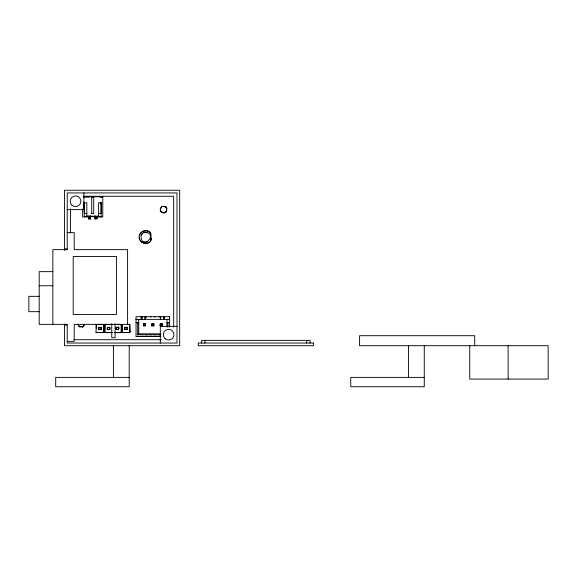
<?xml version="1.0" encoding="UTF-8"?>
<svg xmlns="http://www.w3.org/2000/svg" width="577" height="577" viewBox="0 0 577 577"><rect width="100%" height="100%" fill="white"/><g stroke="black" fill="none" stroke-linecap="round" stroke-linejoin="round"><path stroke-width="0.87" d="M95.061 216.245C93.452 222.412 100.939 216.303 95.061 216.245L95.198 218.928L95.227 216.245L86.831 216.245L84.307 216.916L84.307 202.808L86.831 202.808L86.831 216.916L82.626 216.916L82.626 209.033M90.358 218.647L90.358 216.245L89.969 217.349C90.712 223.883 90.084 210.829 90.221 218.77C87.524 220.27 88.295 216.202 88.512 216.245C88.411 224.489 88.353 210.785 88.425 218.748M96.936 217.587L96.936 218.568L97.066 216.245L96.943 218.928L96.95 216.245L101.105 216.916L101.105 202.808L98.588 202.808L98.588 216.916L102.785 216.916L102.785 196.757L83.456 196.757L84.047 197.089M95.111 218.265L95.082 216.245L95.111 218.842M118.573 329.633L118.22 327.282L118.573 329.633L116.229 329.633L116.229 327.282L118.573 327.282L118.559 329.316M90.358 218.762L90.358 216.245L90.358 217.349M96.121 324.404L103.737 324.397L103.651 332.583L95.998 332.446L96.294 324.332L96.193 328.392M114.441 324.404L121.206 324.397L121.127 332.583L115.148 332.72M67.213 341.375L74.217 341.375L74.217 324.361L129.738 324.397L129.659 332.583L122.007 332.446L122.295 324.332L122.136 330.83M101.242 202.383L101.105 213.555L98.552 213.555M104.733 332.446L105.028 324.332L104.834 332.453L112.392 332.583L104.834 332.453M151.773 324.382L151.773 325.817L153.922 325.817L153.532 325.522L153.857 323.733L151.838 323.733L151.838 325.753L151.838 323.733M162.252 323.733L162.252 325.753C156.555 325.536 163.947 326.344 161.935 325.522L162.252 323.733L160.24 323.733L160.24 325.753L160.24 323.733M143.731 325.37L143.435 323.733L143.435 325.753L143.731 325.37L145.454 325.753L145.454 323.733L143.435 323.733M145.137 325.522L145.454 323.733M98.754 327.548L101.105 327.282L101.105 329.633L98.754 329.633L98.754 327.282L101.098 327.289M116.229 327.548L118.429 327.491M124.762 327.548L127.113 327.282L127.113 329.633L124.762 329.633L124.762 327.282L127.106 327.289M116.229 327.931L116.251 327.31L115.768 329.611M98.754 329.633L98.984 327.455M101.105 329.633L100.953 327.491M107.488 327.548L109.846 327.282L109.846 329.633L107.488 329.633L107.488 327.282L107.033 329.611M124.762 329.633L124.985 327.455M127.113 329.633L126.962 327.491M109.846 329.633L109.839 327.289M116.229 329.633L116.453 327.455M95.061 216.678L95.082 216.245L95.061 218.193M97.08 216.548L96.936 216.584M88.396 216.959L88.411 216.599L88.346 217.515L88.425 216.844M88.411 216.425L88.389 216.966M96.936 217.161L97.073 216.7M95.061 216.447L95.472 216.916M97.03 217.565L97.03 217.147M156.966 336.535L157.535 336.535L152.487 336.499M95.082 216.245L95.068 217.039M155.018 336.535L148.008 336.535M151.001 240.039L151.001 238.251M139.922 234.204C135.992 241.078 147.128 247.288 151.001 240.544L151.001 233.613C148.549 229.415 141.574 229.92 139.807 234.478M89.435 216.916C91.007 217.637 89.969 215.531 90.351 217.125M150.965 238.496L151.001 239.505M98.451 328.832L98.754 327.282M124.3 329.611L124.762 327.282M88.476 217.587L88.36 218.69M153.626 336.535L154.982 336.499L152.566 336.499M139.41 235.604L139.627 234.889M154.586 336.535L154.167 336.535L157.471 336.499M141.12 235.135C140.384 251.976 159.764 233.844 144.906 232.228L145.382 232.199M153.677 336.499L153.273 336.499M166.226 211.622L166.868 208.78L165.844 206.934L161.863 206.422L160.319 208.78L160.319 210.273L161.351 212.112L164.221 212.899L166.226 211.622L163.594 212.884M141.156 235.041L142.973 232.942L144.928 232.214M82.634 327.044L84.559 324.498L82.634 327.044L79.035 326.344L78.01 324.498L79.936 327.044L79.035 326.344M165.844 212.112L166.868 210.273M154.283 336.535L154.701 336.499M121.206 324.397L121.668 331.717L121.127 332.583L114.325 332.46M103.737 324.397L104.199 331.717L103.651 332.583L95.998 332.446M129.738 324.397L130.2 331.717L129.659 332.583L122.007 332.446M160.319 208.78L161.863 206.422M147.871 336.535L151.96 336.499L151.304 336.535M155.076 336.499L156.829 336.499M140.298 233.562L141.827 231.94A6.369 6.369 0 0 1 146.031 230.75L146.774 230.793A6.397 6.397 0 0 1 149.493 231.968L150.561 233.014M155.624 336.499L156.035 336.499M150.561 241.15L150.049 241.698A6.448 6.448 0 0 1 148.202 242.931L146.039 243.458A6.369 6.369 0 0 1 143.824 243.205A6.397 6.397 0 0 1 141.827 242.217A6.426 6.426 0 0 1 140.298 240.602M142.137 233.642L142.411 233.368L141.92 233.865M103.189 332.72L104.199 331.717M120.658 332.72L121.668 331.717M129.198 332.72L130.2 331.717M137.73 322.731L137.73 334.819L138.732 333.816L160.781 333.816M155.494 336.535L155.747 336.535M150.994 336.499L151.939 336.535M148.282 336.535L149.255 336.535M155.978 336.535L156.432 336.499M149.32 336.499L151.347 336.535L149.695 336.499M161.574 206.754L163.594 206.162L165.844 206.934M101.437 197.11L102.785 196.757L99.814 197.06M148.426 336.535L148.844 336.499M80.657 326.899L83.535 326.344M153.706 325.789L151.809 325.789M145.31 325.789L143.37 325.817L145.454 325.753M136.049 319.413L138.732 319.377M98.588 216.245L93.546 216.267L91.866 216.916L91.866 216.245L86.831 216.245M83.102 196.267L173.663 196.267L173.663 327.152M67.213 209.61L83.889 209.61L83.889 192.934M86.831 213.555L84.307 213.555L84.004 202.202M91.447 213.555L93.712 213.555L93.712 196.757M67.213 232.625L74.217 232.625L74.217 249.639L127.589 249.639L127.589 324.361M64.545 248.968L67.213 248.968M52.868 271.652L39.193 271.652L39.193 324.361L67.213 324.361L67.213 343.041L177.002 343.041L177.002 192.934L67.213 192.934L67.213 249.639L52.868 249.639L52.868 324.361M39.193 285.766L52.868 285.766M39.193 296.34L28.85 296.34L28.85 311.681L39.193 311.681M169.645 327.029L169.645 316.679L136.049 316.679L136.049 336.499L161.005 336.499M136.049 319.369L169.645 319.369M136.049 322.731L138.732 322.731M166.955 322.731L169.645 322.731M104.855 324.404L112.472 324.397M64.545 325.024L67.213 325.024M177.002 326.358L160.319 326.358L160.319 343.041M137.73 334.819L160.846 334.819M73.863 339.702L161.113 339.702M129.212 377.394L55.702 377.394L55.702 386.734L129.212 386.734L129.212 345.71M424.261 377.394L350.751 377.394L350.751 386.734L424.261 386.734L424.261 345.71M136.194 336.499L148.873 336.535M89.096 197.045L83.723 196.865M91.707 197.082L93.452 197.11M124.913 329.424L126.882 329.46M116.374 329.424L118.35 329.46M107.639 329.424L109.616 329.46M98.905 329.424L100.881 329.46M107.719 327.455L109.695 327.491M127.164 324.26L129.775 324.462M169.148 316.679L169.645 316.73M160.557 323.964L161.964 324.115M152.155 323.964L153.561 324.115M160.529 325.37L161.935 325.522M143.76 323.964L145.166 324.115M152.126 325.37L153.532 325.522M161.351 212.112L164.221 212.899M88.476 217.969L88.476 218.301M144.135 241.756L143.55 241.525L143.918 241.669M147.005 232.372L147.705 232.632M97.066 216.454L97.03 216.7M89.969 217.349L90.351 217.046M89.998 218.445L90.329 218.849M165.621 206.754L166.868 208.78M160.319 210.273L161.574 212.293M139.749 239.542L139.922 239.96M118.631 326.748L119.208 328.457M139.627 239.275L139.259 237.378M95.111 216.7L95.198 217.168M84.119 202.513L84.307 204.15L84.177 202.534M90.308 217.147L90.308 218.885M508.121 345.71L508.121 379.067M474.712 345.71L474.712 335.699L359.586 335.699L359.586 345.71L548.15 345.71L548.15 379.067L469.757 379.067L469.757 345.71M408.458 345.71L408.458 377.394M310.065 343.041L310.065 340.372L201.611 340.372L201.611 343.041M306.726 340.372L306.726 343.005M204.943 340.372L204.943 343.005M167.965 322.731L167.965 327.044M166.955 319.369L166.955 327.015M164.604 316.679L164.604 319.369M163.594 316.679L163.594 319.369M163.262 316.679L163.262 317.278M159.23 316.679L159.23 317.278M159.23 335.908L159.23 336.499M154.86 316.679L154.86 317.278M154.86 335.908L154.896 336.535M153.922 323.668L153.922 325.817M150.828 316.679L150.828 317.278M150.828 335.908L150.828 336.499M146.464 316.679L146.464 317.278M146.464 335.908L146.464 336.499M142.432 316.679L142.432 317.278M142.432 336.117L142.432 336.499M142.093 316.679L142.093 319.369M141.091 316.679L141.091 319.369M138.732 319.369L138.732 333.816M115.083 323.654L115.083 337.704L111.743 337.704L111.743 323.654M113.409 345.71L113.409 377.394M107.488 327.282L107.488 329.633M91.7 196.757L91.7 213.555M70.545 208.816L70.545 233.021M64.545 250.411L64.545 190.266L179.671 190.266L179.671 345.71L64.545 345.71L64.545 324.029M145.123 316.679L145.115 319.369L145.123 316.679M160.579 316.679L160.572 319.369L160.572 316.679M101.17 202.383L101.105 204.15L101.191 202.39M90.337 217.551L90.221 218.568L90.337 217.551M153.215 336.499L152.855 336.535L153.215 336.499M147.712 241.525L147.012 241.792L147.712 241.525M144.25 232.372L143.55 232.639L144.25 232.372M145.88 241.965L146.349 241.936L145.88 241.965M116.424 256.505L73.207 256.505L73.207 314.451L116.424 314.451L116.424 256.505M313.398 343.041L198.272 343.041L198.272 345.71L313.398 345.71L313.398 343.041M165.116 338.692A5.337 5.337 0 0 0 173.886 335.771A5.337 5.337 0 0 0 166.969 329.64A5.337 5.337 0 0 0 165.116 338.692M72.01 205.261A5.337 5.337 0 0 0 80.78 202.339A5.337 5.337 0 0 0 73.863 196.209A5.337 5.337 0 0 0 72.01 205.261"/></g></svg>
